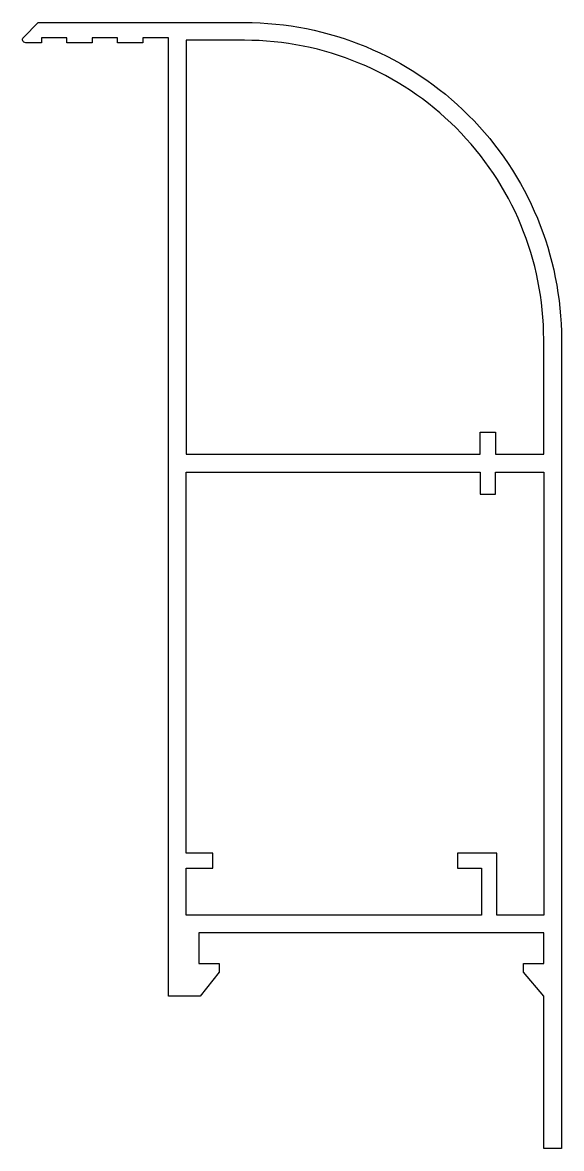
# Model space of a CAD drawing. Extents: x 264.7 to 307.2, y 228.9 to 317.7.
import ezdxf

# ---------------------------------------------------------------- set-up
doc = ezdxf.new("R2010")
doc.units = 0
doc.layers.get('0').update_dxf_attribs({"linetype": 'CONTINUOUS'})

msp = doc.modelspace()

# ---------------------------------------------------------------- linework, layer by layer
at = {"ltscale": 0.05}
for points in [[(305.778, 240.933), (304.178, 242.833), (304.178, 243.533), (305.778, 243.533), (305.778, 245.933), (278.578, 245.933), (278.578, 243.533), (280.178, 243.533), (280.178, 242.833), (278.678, 240.933), (276.178, 240.933), (276.178, 316.533), (274.178, 316.533), (274.178, 316.133), (272.178, 316.133), (272.178, 316.533), (270.178, 316.533), (270.178, 316.133), (268.178, 316.133), (268.178, 316.533), (266.178, 316.533), (266.178, 316.133), (264.928, 316.133, -0.668179), (264.752, 316.56), (265.925, 317.733), (282.178, 317.733, -0.414214), (307.178, 292.733), (307.178, 228.933), (305.778, 228.933)], [(305.778, 292.733, 0.414214), (282.178, 316.333), (277.578, 316.333), (277.578, 283.683), (300.778, 283.683), (300.778, 285.433), (301.978, 285.433), (301.978, 283.683), (305.778, 283.683)]]:
    msp.add_lwpolyline(points, format="xyb", close=True, dxfattribs=at)
msp.add_lwpolyline([(298.978, 252.233), (298.978, 251.033), (300.878, 251.033), (300.878, 247.333), (277.578, 247.333), (277.578, 251.033), (279.678, 251.033), (279.678, 252.233), (277.578, 252.233), (277.578, 282.283), (300.778, 282.283), (300.778, 280.533), (301.978, 280.533), (301.978, 282.283), (305.778, 282.283), (305.778, 247.333), (302.078, 247.333), (302.078, 252.233)], close=True, dxfattribs=at)

doc.saveas('drawing.dxf')
